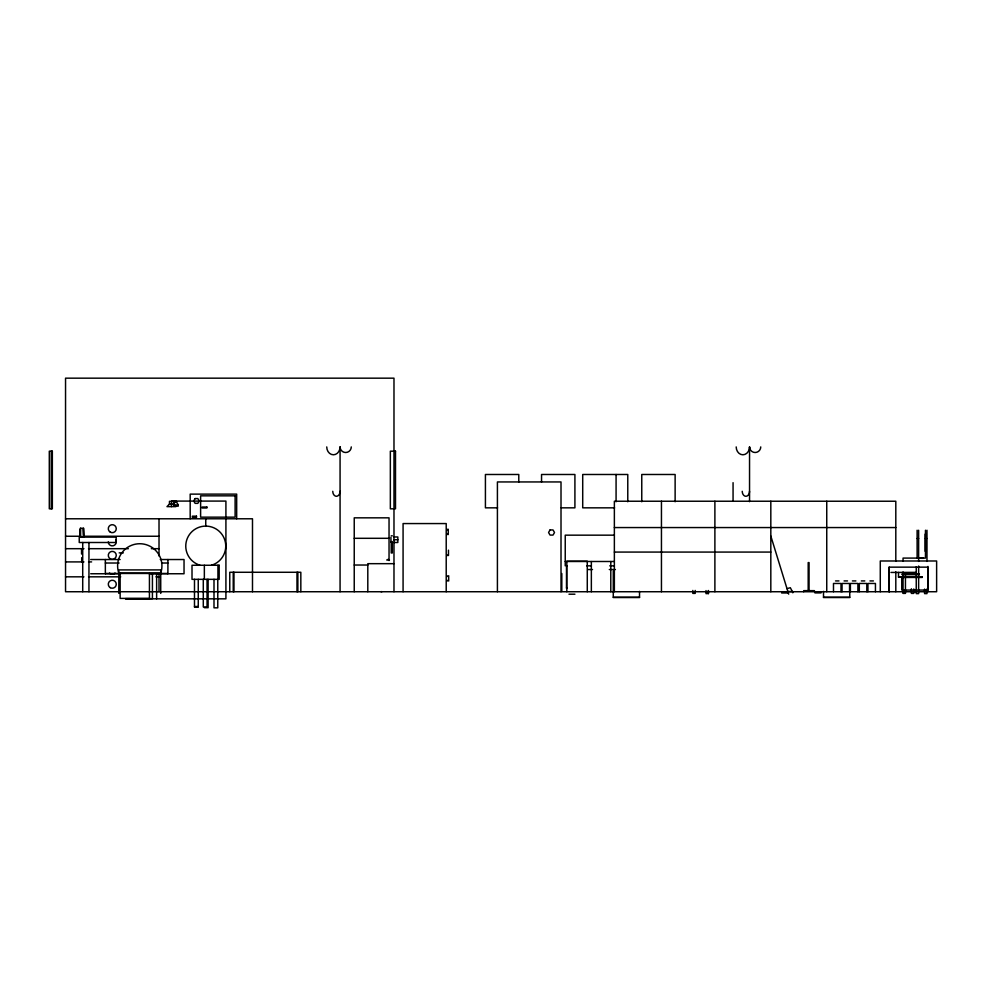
<?xml version="1.0" encoding="UTF-8"?>
<svg xmlns="http://www.w3.org/2000/svg" width="986" height="986" viewBox="0 0 986 986"><rect width="100%" height="100%" fill="white"/><g stroke="black" fill="none" stroke-linecap="round" stroke-linejoin="round"><path stroke-width="1.48" d="M918.644 561.441L918.644 530.234M926.976 561.441L926.976 530.234M171.404 506.631L171.601 501.332M173.98 501.171L173.795 504.943L178.207 504.943L178.207 506.175L173.795 506.175M169.469 504.092L166.991 506.631L175.828 506.631L173.733 504.092L173.733 501.332L169.469 501.332L169.469 504.092L173.733 504.092M171.601 501.085L225.917 501.085L225.917 598.835L125.518 598.835M171.847 501.171L176.112 501.171L178.207 504.943M173.98 502.404L176.112 502.404M497.548 507.839L485.42 507.839L485.42 474.488L518.784 474.488L518.784 482.068M561.256 507.839L574.912 507.839L574.912 474.488L541.548 474.488L541.548 482.068M614.561 507.839L582.714 507.839L582.714 474.488L627.774 474.488L627.774 501.775M65.544 518.784L252.49 518.784L252.49 591.736M614.364 527.559L895.806 527.559M80.347 529.297L80.088 537.124M83.317 529.297L83.859 537.124M614.352 535.164L565.237 535.164L565.237 565.841M391.22 535.817L392.305 535.817M65.544 536.248L80.864 536.248M83.933 536.248L159.017 536.248M393.981 536.976L397.826 536.976L397.826 542.497L393.981 542.497M354.233 538.307L389.039 538.307M917.116 538.504L918.644 538.504M925.46 538.504L926.976 538.504M393.981 539.736L397.826 539.736M65.544 548.684L83.933 548.684M88.53 548.684L128.365 548.684M151.351 548.684L159.017 548.684M614.364 552.074L770.818 552.074M119.17 552.863L123.312 552.863M921.639 557.793L922.44 557.793M920.653 558.298L923.438 558.298M90.712 559.53L120.132 559.53M160.274 559.53L184.037 559.53L184.037 573.753L149.428 573.753M387.683 559.456L388.472 559.456M386.685 559.974L389.47 559.974M565.237 561.49L614.352 561.49M65.544 561.909L83.933 561.909M88.53 561.909L91.599 561.909M105.354 563.018L119.084 563.018M161.79 563.018L167.903 563.018M393.981 563.672L367.803 563.672L367.803 591.736M354.233 565.027L367.852 565.027M567.307 565.841L566.494 565.841L566.494 588.174M586.719 565.841L591.329 565.841M609.742 565.841L614.352 565.841M587.915 569.538L592.5 569.538M609.299 569.538L615.4 569.538M890.987 572.447L916.056 572.373M105.354 573.458L167.903 573.458M90.712 573.753L120.625 573.753M902.054 573.914L919.334 573.914L919.334 574.641L902.054 574.641M65.544 576.822L83.933 576.822M88.53 576.822L120.711 576.822M155.948 576.822L159.017 576.822M898.505 577.007L902.72 577.007M902.72 577.155L898.505 577.155L898.505 572.447M835.524 580.927L838.975 580.927M844.078 580.927L847.529 580.927M852.409 580.927L855.873 580.927M861.333 580.927L864.784 580.927M869.96 580.927L873.423 580.927M566.494 588.038L567.307 588.038M914.922 589.998L915.908 589.998M380.966 591.662L381.939 591.662M787.888 591.514L792.719 591.514M814.904 592.894L821.067 592.894M903.053 592.746L905.444 592.746M781.627 592.968L787.789 592.968M708.404 590.491L708.404 593.547L706.013 593.621L706.013 590.577M568.971 594.201L574.924 594.201M613.28 597.245L639.532 597.245M823.507 597.245L849.759 597.245M125.518 598.625L152.423 598.625L152.423 573.753M194.489 606.526L198.26 606.526M204.361 607.684L208.12 607.684L208.12 579.337M787.013 588.679L790.316 587.705L792.436 591.736M770.818 536.014L788.689 594.151M792.707 591.736L792.793 592.808M927.949 566.432L927.949 590.059L901.759 590.059L901.759 576.773M927.777 591.736L927.777 567.147L889.199 567.147L889.199 591.736M926.976 588.962L926.976 593.621L924.585 593.621L924.585 589.086M925.46 530.234L925.46 558.088L903.053 558.088L903.053 561.157M918.644 566.026L918.632 593.621L916.24 593.621L916.253 566.827M917.116 530.234L917.116 558.088M913.775 588.975L913.775 593.399L911.384 593.399L911.384 588.79M905.444 572.718L905.444 593.399L903.053 593.399L903.053 571.905M902.72 573.914L902.72 574.641M895.806 561.17L895.806 501.233L614.364 501.233L614.364 591.736M895.806 571.794L895.806 591.736M889.125 567.147L889.125 591.736M880.276 591.736L880.276 560.985L936.626 560.985L936.626 591.736L65.544 591.736L65.544 378.168L393.981 378.168L393.981 591.736M875.445 591.736L875.445 583.465L867.939 583.465L867.939 591.736M866.805 591.736L866.805 583.465L859.311 583.465L859.311 591.736M857.894 591.736L857.894 583.465L850.388 583.465L850.388 591.736M849.759 591.39L849.759 597.528L823.507 597.528L823.507 591.39M849.55 591.736L849.55 583.465L842.056 583.465L842.056 591.736M840.996 591.736L840.996 583.465L833.49 583.465L833.49 591.736M826.749 501.233L826.749 591.736M814.424 591.736L814.424 590.651L803.701 590.651L803.701 591.736M809.062 590.651L809.062 562.587L808.2 562.587L808.187 590.651M770.818 501.233L770.818 591.736M760.748 446.917A5.608 5.608 0 0 1 755.14 452.512A5.608 5.608 0 0 1 749.545 446.917L749.545 501.664M733.066 482.672L733.066 501.098M714.887 501.233L714.887 591.736M708.404 590.639L708.404 593.621M695.216 590.441L695.216 593.399L692.813 593.399L692.813 590.441M675.127 501.775L675.127 474.488L641.763 474.488L641.763 501.775M661.446 501.233L661.446 591.736M639.532 591.39L639.532 597.528L613.28 597.528L613.28 570.919M616.077 474.488L616.077 501.775M610.79 561.564L610.79 591.736M591.353 561.564L591.353 591.736M587.274 591.736L587.274 561.207L566.827 561.207L566.827 591.736M561.81 573.532L561.81 590.86M561.009 591.736L561.009 481.944L497.412 481.944L497.412 591.736M448.679 575.701L448.679 581.062M448.47 550.176L448.47 555.537M448.248 529.211L448.248 534.585M447.163 529.211L447.163 530M447.163 533.796L447.163 534.585M447.237 554.859L447.237 555.648M447.237 575.725L447.237 576.514M447.237 580.31L447.237 581.099M446.214 591.736L446.214 523.566L403.077 523.566L403.077 591.736M392.305 541.536L392.305 552.973L391.22 552.973L391.22 541.536M390.937 537.284L390.937 542.189M389.039 560.566L389.039 517.835L354.233 517.835L354.233 591.736M351.275 446.917A5.608 5.608 0 0 1 345.667 452.512A5.608 5.608 0 0 1 340.071 446.917L340.071 591.736M300.829 591.736L300.829 572.274L229.763 572.274L229.763 591.736M297.858 572.274L297.858 591.736M296.983 572.274L296.983 591.736M236.677 518.784L236.677 494.122L190.187 494.122L190.187 518.784M233.965 572.274L233.965 591.711M233.238 572.274L233.238 591.736M217.931 565.261L217.931 579.337M217.77 579.337L217.77 607.832L213.999 607.832L213.999 579.337M207.06 579.337L207.06 606.957L203.289 606.957L203.289 579.337M205.754 518.784L205.754 526.376M204.349 565.261L204.349 579.337M198.26 579.337L198.26 607.179L194.489 607.179L194.489 579.337M167.903 559.53L167.903 573.753M160.73 593.399L160.73 569.908L118.813 569.908L118.813 593.399M159.017 518.784L159.017 556.03M159.017 573.84L159.017 591.736M156.626 573.753L156.626 598.835M149.441 573.458L149.441 598.403L120.144 598.403L120.144 573.458M105.354 559.53L105.354 573.753M88.95 542.497L88.95 591.736M83.65 537.124L83.65 528.274L80.31 528.274L80.31 537.124M83.403 528.274L83.403 537.124M82.713 542.497L82.713 591.736M81.702 557.669L81.702 562.02M81.555 548.82L81.555 554.046M80.556 528.274L80.556 537.124M51.26 451.181L51.26 508.813M115.744 539.897A3.993 3.993 0 0 1 113.304 545.739A3.993 3.993 0 0 1 108.287 541.869M115.091 573.063A3.993 3.993 0 0 1 109.458 573.051M200.059 565.261A19.991 19.991 0 0 1 189.485 534.486A19.991 19.991 0 0 1 222.035 534.486A19.991 19.991 0 0 1 211.448 565.261M340.071 446.917A7.863 6.668 -90 0 1 333.404 454.78A7.863 6.668 -90 0 1 326.736 446.917M340.071 491.299A5.004 3.661 -90 0 1 336.411 496.291A5.004 3.661 -90 0 1 332.763 491.299M749.545 446.917A7.863 6.668 -90 0 1 742.877 454.78A7.863 6.668 -90 0 1 736.197 446.917M749.545 491.299A5.004 3.661 -90 0 1 745.884 496.291A5.004 3.661 -90 0 1 742.236 491.299M195.105 498.571L193.724 500.962L195.105 503.353L197.853 503.353L199.234 500.962L197.853 498.571L195.105 498.571M550.052 529.938L548.561 532.514L550.052 535.09L553.023 535.09L554.514 532.514L553.023 529.938L550.052 529.938M52.344 451.181L49.3 451.181L49.3 508.813L52.344 508.813L52.344 451.181M395.497 451.181L390.345 451.181L390.345 508.813L395.497 508.813L395.497 451.181M235.112 495.835L200.614 495.835L200.614 517.157L235.112 517.157L235.112 495.835M206.887 507.038L202.105 507.038L202.105 507.987L206.887 507.987L206.887 507.038M196.485 516.183L192.356 516.183L192.356 517.44L196.485 517.44L196.485 516.183M926.273 534.141L925.188 534.141L925.188 551.31L926.273 551.31L926.273 534.141M116.151 537.124L79.237 537.124L79.237 542.497L116.151 542.497L116.151 537.124M219.175 565.261L192.011 565.261L192.011 579.337L219.175 579.337L219.175 565.261M160.73 573.1L118.813 573.1A22.16 22.16 0 0 1 139.778 543.73A22.16 22.16 0 0 1 160.73 573.1M922.255 576.724L902.104 576.724L902.104 577.451L922.255 577.451L922.255 576.724M110.272 532.132A3.993 3.993 0 0 0 116.274 528.693A3.993 3.993 0 0 0 110.296 525.218A3.993 3.993 0 0 0 110.272 532.132M110.272 558.815A3.993 3.993 0 0 0 116.274 555.377A3.993 3.993 0 0 0 110.296 551.901A3.993 3.993 0 0 0 110.272 558.815M110.272 587.681A3.993 3.993 0 0 0 116.274 584.242A3.993 3.993 0 0 0 110.296 580.766A3.993 3.993 0 0 0 110.272 587.681"/></g></svg>
